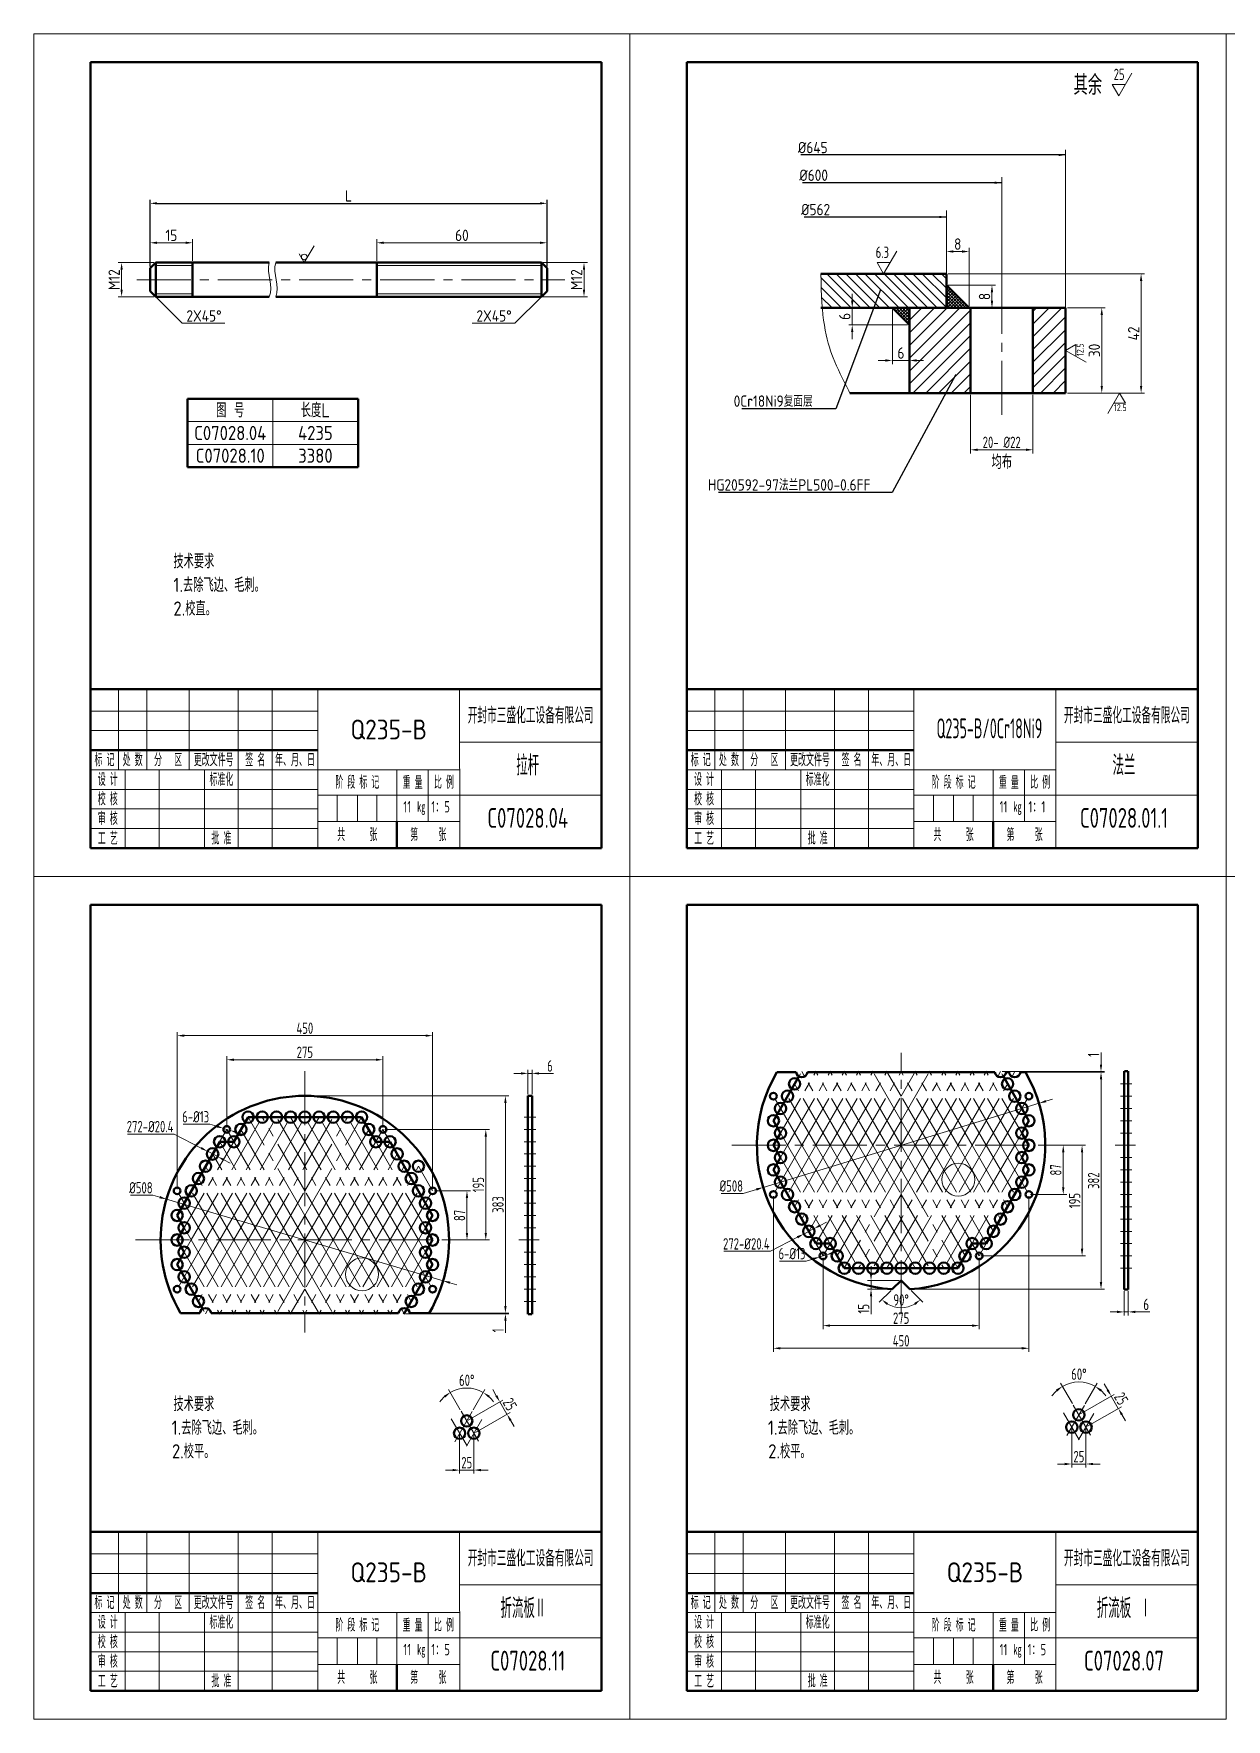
# Model space of a CAD drawing. Header units: millimetres. Extents: x 7535 to 9986, y -7836 to -7242.
# Drawn here: x 9146 to 9566, y -7836 to -7242 of the extents above; entities that cross this region are included whole.
import ezdxf
from ezdxf.enums import TextEntityAlignment as Align

# ---------------------------------------------------------------- set-up
doc = ezdxf.new("R2010")
doc.units = ezdxf.units.MM
doc.linetypes.add('CENTER2', pattern=[28.575, 19.05, -3.175, 3.175, -3.175])
for name, color, linetype, lineweight in [('中心线', 1, 'CENTER2', 15), ('剖面线', 2, 'Continuous', 20), ('尺寸线', 3, 'Continuous', 15), ('细实线', 4, 'Continuous', 15), ('轮廓线', 7, 'Continuous', 50)]:
    doc.layers.add(name, color=color, linetype=linetype, lineweight=lineweight)
doc.styles.add('HZ', font='gbenor.shx', dxfattribs={"bigfont": 'gbcbig.shx'})
doc.styles.add('工程字', font='gbenor.shx', dxfattribs={"width": 0.8, "bigfont": 'gbcbig.shx'})
doc.styles.add('文字3.5', font='SimSun.ttf', dxfattribs={"width": 0.5, "height": 3.5})
doc.styles.add('文字4.0', font='SimSun.ttf', dxfattribs={"width": 0.5, "height": 4})
doc.styles.add('文字5.0', font='SimSun.ttf', dxfattribs={"width": 0.5, "height": 5})
doc.styles.add('表格', font='gbenor.shx', dxfattribs={"width": 0.6, "bigfont": 'gbcbig.shx'})
doc.dimstyles.new('1；1', dxfattribs={"dimtxt": 4, "dimasz": 2.5, "dimexe": 1.25, "dimexo": 0.625, "dimtad": 1, "dimdec": 0, "dimtxsty": 'HZ', "dimcen": 2.5, "dimadec": 0, "dimazin": 0, "dimtfac": 1, "dimtdec": 0, "dimtmove": 0, "dimatfit": 0, "dimfxl": 0, "dimarcsym": 0})

# ---------------------------------------------------------------- blocks, each defined once
blk = doc.blocks.new('A4')
at = {"layer": '细实线'}
for p, q in [((0, 297), (-210, 297)), ((-210, 297), (-210, 0)), ((0, 0), (0, 297)), ((-180.15, 66), (-180.15, 37.6)), ((-170.15, 66), (-170.15, 37.6)), ((-155.23, 37.6), (-155.23, 66)), ((-137.99, 66), (-137.99, 10)), ((-126, 66), (-126, 10)), ((-109.99, 66), (-109.98, 10)), ((-59.99, 66), (-59.98, 10)), ((-190, 58.3), (-109.99, 58.3)), ((-190, 51.4), (-109.99, 51.4)), ((-10, 47.33), (-59.99, 47.32)), ((-190, 37.6), (-59.98, 37.6)), ((-177.82, 37.6), (-177.82, 10)), ((-165.82, 37.6), (-165.82, 10)), ((-149.82, 37.6), (-149.82, 10)), ((-82.07, 37.6), (-82.07, 19.33)), ((-71.07, 37.6), (-71.07, 19.33)), ((-190, 30.7), (-109.98, 30.7)), ((-190, 23.8), (-109.98, 23.8)), ((-59.98, 28.67), (-109.98, 28.66)), ((-103.12, 28.66), (-103.12, 19.33)), ((-96.01, 28.66), (-96.01, 19.33)), ((-89.12, 28.66), (-89.12, 19.33)), ((-10, 28.67), (-59.98, 28.67)), ((-59.98, 19.33), (-109.98, 19.32)), ((-190, 16.9), (-109.98, 16.9)), ((-210, 0), (0, 0))]:
    blk.add_line(p, q, dxfattribs=at)
blk.add_point((-59.98, 28.67), dxfattribs=at)
at = {"layer": '轮廓线'}
for p, q in [((-10, 287), (-190, 287)), ((-190, 287), (-190, 10)), ((-10, 10), (-10, 287)), ((-190, 66), (-10, 66)), ((-190, 66), (-190, 10)), ((-10, 10), (-10, 66)), ((-190, 44.5), (-109.98, 44.5)), ((-82.07, 19.33), (-82.07, 10)), ((-10, 10), (-190, 10)), ((-190, 10), (-10, 10))]:
    blk.add_line(p, q, dxfattribs=at)
at = {"layer": '细实线', "linetype": 'Continuous', "style": '工程字', "width": 0.8}
for tag, height, p in [('1', 7, (-36.02, 35.64)), ('3', 4, (-78.46, 22.56)), ('4', 4, (-66.7, 22.56)), ('2', 7, (-36.02, 17.15))]:
    blk.add_attdef(tag, text='', height=height, dxfattribs=at).set_placement(p, align=Align.CENTER)
at = {"layer": '轮廓线', "attachment_point": 5}
for s, insert, char_height, width, style in [('开封市三盛化工设备有限公司', (-34.99, 56.67), 5, 49.978, '文字5.0'), ('标 记', (-185.08, 41.05), 4, 9.8461, '文字4.0'), ('处 数', (-175.15, 41.05), 4, 10, '文字4.0'), ('分   区', (-162.69, 41.05), 4, 14.9286, '文字4.0'), ('更改文件号', (-146.61, 41.05), 4, 17.2367, '文字4.0'), ('签 名', (-131.99, 41.05), 4, 11.9886, '文字4.0'), ('年、月、日', (-117.99, 41.05), 4, 16.0167, '文字4.0'), ('设 计', (-183.91, 34.15), 4, 12.181, '文字4.0'), ('标准化', (-143.9, 34.15), 4, 11.8301, '文字4.0'), ('阶 段 标 记', (-96.03, 33.13), 4, 27.9116, '文字4.0'), ('重 量', (-76.57, 33.13), 4, 11.0002, '文字4.0'), ('比 例', (-65.53, 33.13), 4, 11.0898, '文字4.0'), ('校 核', (-183.91, 27.25), 4, 12.181, '文字4.0'), ('kg', (-73.52, 24), 3.5, 4.8964, '文字3.5'), ('审 核', (-183.91, 20.35), 4, 12.181, '文字4.0'), ('工 艺', (-183.91, 13.45), 4, 12.181, '文字4.0'), ('批 准', (-143.9, 13.45), 4, 11.8301, '文字4.0'), ('共      张', (-96.03, 14.66), 4, 27.9082, '文字4.0'), ('第     张', (-71.02, 14.66), 4, 22.0936, '文字4.0')]:
    blk.add_mtext(s, dxfattribs=dict(at, insert=insert, char_height=char_height, width=width, style=style))
blk = doc.blocks.new('*D188')
at = {"layer": 'Defpoints', "color": 0}
for p in [(9326.59, -7302.21), (9186.76, -7325.11), (9326.59, -7325.11)]:
    blk.add_point(p, dxfattribs=at)
at = {"layer": '尺寸线', "color": 0, "lineweight": -2}
for p, q in [((9186.76, -7324.48), (9186.76, -7300.96)), ((9189.26, -7302.21), (9324.09, -7302.21)), ((9326.59, -7324.48), (9326.59, -7300.96))]:
    blk.add_line(p, q, dxfattribs=at)
at = {"layer": '尺寸线', "color": 0}
for points in [[(9189.26, -7301.79), (9189.26, -7302.62), (9186.76, -7302.21)], [(9324.09, -7301.79), (9324.09, -7302.62), (9326.59, -7302.21)]]:
    blk.add_solid(points, dxfattribs=at)
at = {"layer": '尺寸线', "color": 0, "insert": (9256.67, -7299.58), "char_height": 4, "attachment_point": 5, "style": 'HZ'}
blk.add_mtext('L', dxfattribs=at)
blk = doc.blocks.new('1')
at = {"layer": '尺寸线'}
for p, q in [((0, 0), (4.62, 8)), ((-2.31, 4), (2.31, 4)), ((-2.31, 4), (0, 0))]:
    blk.add_line(p, q, dxfattribs=at)
blk = doc.blocks.new('粗糙度2')
at = {"layer": '尺寸线'}
blk.add_blockref('1', (0, 0), dxfattribs=at)
at = {"layer": '尺寸线', "style": '工程字', "width": 0.8}
blk.add_attdef('1', (-3.85, 5.6), '', height=4, dxfattribs=at)
blk = doc.blocks.new('粗糙度1')
at = {"layer": '尺寸线'}
for p, q in [((0, 0), (-4.16, -7.2)), ((2.08, -3.6), (0, 0)), ((2.08, -3.6), (-2.08, -3.6))]:
    blk.add_line(p, q, dxfattribs=at)
at = {"layer": '尺寸线', "style": '工程字', "width": 0.8}
blk.add_attdef('1', text='', height=2.4, dxfattribs=at).set_placement((0.25, -6.34), align=Align.CENTER)

msp = doc.modelspace()

# ---------------------------------------------------------------- hatches: boundary and pattern name
at = {"layer": '剖面线'}
h = msp.add_hatch(dxfattribs=at)
h.set_pattern_fill('ANSI31', color=256, scale=0.75, angle=90, style=0)
edge = h.paths.add_edge_path()
edge.add_line((9467.21, -7327.05), (9423.06, -7327.05))
edge.add_spline(control_points=[(9423.06, -7327.05), (9423.06, -7331.68), (9423.22, -7335.62), (9423.51, -7339.05)], knot_values=[0, 0, 0, 0, 6.657854, 6.657854, 6.657854, 6.657854], degree=3, periodic=0)
edge.add_line((9423.51, -7339.05), (9467.21, -7339.05))
edge.add_line((9467.21, -7339.05), (9467.21, -7327.05))
h = msp.add_hatch(dxfattribs=at)
h.set_pattern_fill('ANSI37', color=256, scale=0.25, angle=90, style=0)
h.paths.add_polyline_path([(9467.21, -7331.05), (9467.21, -7339.05), (9475.21, -7339.05)])
h.paths.add_polyline_path([(9454.21, -7339.05), (9448.21, -7339.05), (9454.21, -7345.05)])
h = msp.add_hatch(dxfattribs=at)
h.set_pattern_fill('ANSI31', color=256, style=0)
h.paths.add_polyline_path([(9454.21, -7339.05), (9454.21, -7369.05), (9475.71, -7369.05), (9475.71, -7339.05)])
h.paths.add_polyline_path([(9509.21, -7339.05), (9497.71, -7339.05), (9497.71, -7369.05), (9509.21, -7369.05)])

# ---------------------------------------------------------------- linework, layer by layer
at = {"layer": '中心线'}
for p, q in [((9182.11, -7329.11), (9332.83, -7329.11)), ((9486.71, -7329.16), (9486.71, -7379.04)), ((9451.28, -7693.66), (9451.28, -7601.57)), ((9241.28, -7608.04), (9241.28, -7700.12)), ((9406.28, -7634.17), (9421.39, -7607.99)), ((9406.28, -7625.51), (9416.28, -7608.19)), ((9411.28, -7634.17), (9426.39, -7607.99)), ((9416.28, -7634.17), (9431.39, -7607.99)), ((9431.28, -7634.17), (9416.28, -7608.19)), ((9436.28, -7634.17), (9421.16, -7607.99)), ((9421.28, -7634.17), (9436.39, -7607.99)), ((9441.28, -7634.17), (9426.16, -7607.99)), ((9426.28, -7634.17), (9441.39, -7607.99)), ((9446.28, -7634.17), (9431.16, -7607.99)), ((9431.28, -7634.17), (9446.39, -7607.99)), ((9451.28, -7634.17), (9436.16, -7607.99)), ((9436.28, -7634.17), (9451.28, -7608.19)), ((9451.28, -7625.51), (9441.16, -7607.99)), ((9451.28, -7616.85), (9446.16, -7607.99)), ((9451.28, -7608.19), (9451.16, -7607.99)), ((9451.28, -7634.17), (9466.39, -7607.99)), ((9451.28, -7625.51), (9461.39, -7607.99)), ((9451.28, -7616.85), (9456.39, -7607.99)), ((9451.28, -7608.19), (9451.39, -7607.99)), ((9466.28, -7634.17), (9451.28, -7608.19)), ((9471.28, -7634.17), (9456.16, -7607.99)), ((9456.28, -7634.17), (9471.39, -7607.99)), ((9476.28, -7634.17), (9461.16, -7607.99)), ((9461.28, -7634.17), (9476.39, -7607.99)), ((9481.28, -7634.17), (9466.16, -7607.99)), ((9466.28, -7634.17), (9481.39, -7607.99)), ((9486.28, -7634.17), (9471.16, -7607.99)), ((9471.28, -7634.17), (9486.28, -7608.19)), ((9491.28, -7634.17), (9476.16, -7607.99)), ((9476.28, -7634.17), (9491.28, -7608.19)), ((9496.28, -7634.17), (9481.16, -7607.99)), ((9496.28, -7625.51), (9486.28, -7608.19)), ((9426.28, -7634.17), (9413.78, -7612.52)), ((9528.57, -7612.52), (9532.58, -7612.52)), ((9416.28, -7634.17), (9406.28, -7616.85)), ((9421.28, -7634.17), (9411.28, -7616.85)), ((9441.28, -7634.17), (9451.28, -7616.85)), ((9461.28, -7634.17), (9451.28, -7616.85)), ((9481.28, -7634.17), (9491.28, -7616.85)), ((9486.28, -7634.17), (9496.28, -7616.85)), ((9528.57, -7616.85), (9532.58, -7616.85)), ((9196.28, -7667.53), (9221.28, -7624.23)), ((9201.28, -7667.53), (9226.28, -7624.23)), ((9206.28, -7667.53), (9231.28, -7624.23)), ((9211.28, -7667.53), (9236.28, -7624.23)), ((9216.28, -7667.53), (9241.28, -7624.23)), ((9241.28, -7658.87), (9221.28, -7624.23)), ((9241.28, -7650.21), (9226.28, -7624.23)), ((9241.28, -7641.55), (9231.28, -7624.23)), ((9241.28, -7632.89), (9236.28, -7624.23)), ((9266.28, -7667.53), (9241.28, -7624.23)), ((9241.28, -7658.87), (9261.28, -7624.23)), ((9241.28, -7650.21), (9256.28, -7624.23)), ((9241.28, -7641.55), (9251.28, -7624.23)), ((9241.28, -7632.89), (9246.28, -7624.23)), ((9271.28, -7667.53), (9246.28, -7624.23)), ((9276.28, -7667.53), (9251.28, -7624.23)), ((9281.28, -7667.53), (9256.28, -7624.23)), ((9286.28, -7667.53), (9261.28, -7624.23)), ((9318.57, -7624.23), (9322.58, -7624.23)), ((9411.28, -7634.17), (9406.28, -7625.51)), ((9446.28, -7634.17), (9451.28, -7625.51)), ((9456.28, -7634.17), (9451.28, -7625.51)), ((9491.28, -7634.17), (9496.28, -7625.51)), ((9528.57, -7621.18), (9532.58, -7621.18)), ((9528.57, -7625.51), (9532.58, -7625.51)), ((9196.28, -7658.87), (9213.78, -7628.56)), ((9231.28, -7667.53), (9211.28, -7632.89)), ((9236.28, -7667.53), (9213.78, -7628.56)), ((9241.28, -7667.53), (9218.78, -7628.56)), ((9221.28, -7667.53), (9241.28, -7632.89)), ((9241.28, -7667.53), (9263.78, -7628.56)), ((9261.28, -7667.53), (9241.28, -7632.89)), ((9246.28, -7667.53), (9268.78, -7628.56)), ((9251.28, -7667.53), (9271.28, -7632.89)), ((9286.28, -7658.87), (9268.78, -7628.56)), ((9318.57, -7628.56), (9322.58, -7628.56)), ((9318.57, -7632.89), (9322.58, -7632.89)), ((9528.57, -7629.84), (9532.58, -7629.84)), ((9226.28, -7667.53), (9208.78, -7637.22)), ((9256.28, -7667.53), (9273.78, -7637.22)), ((9318.57, -7637.22), (9322.58, -7637.22)), ((9391.63, -7634.17), (9509.52, -7634.17)), ((9416.28, -7634.17), (9406.28, -7651.49)), ((9411.28, -7634.17), (9406.28, -7642.83)), ((9406.28, -7634.17), (9431.28, -7677.47)), ((9421.28, -7634.17), (9411.28, -7651.49)), ((9411.28, -7634.17), (9436.28, -7677.47)), ((9426.28, -7634.17), (9413.78, -7655.82)), ((9431.28, -7634.17), (9416.28, -7660.15)), ((9416.28, -7634.17), (9441.28, -7677.47)), ((9436.28, -7634.17), (9418.78, -7664.48)), ((9441.28, -7634.17), (9421.28, -7668.81)), ((9421.28, -7634.17), (9446.28, -7677.47)), ((9446.28, -7634.17), (9423.78, -7673.14)), ((9426.28, -7634.17), (9451.28, -7677.47)), ((9451.28, -7634.17), (9428.78, -7673.14)), ((9431.28, -7634.17), (9451.28, -7668.81)), ((9436.28, -7634.17), (9451.28, -7660.15)), ((9441.28, -7634.17), (9451.28, -7651.49)), ((9446.28, -7634.17), (9451.28, -7642.83)), ((9451.28, -7634.17), (9473.78, -7673.14)), ((9476.28, -7634.17), (9451.28, -7677.47)), ((9471.28, -7634.17), (9451.28, -7668.81)), ((9466.28, -7634.17), (9451.28, -7660.15)), ((9461.28, -7634.17), (9451.28, -7651.49)), ((9456.28, -7634.17), (9451.28, -7642.83)), ((9456.28, -7634.17), (9478.78, -7673.14)), ((9481.28, -7634.17), (9456.28, -7677.47)), ((9461.28, -7634.17), (9481.28, -7668.81)), ((9486.28, -7634.17), (9461.28, -7677.47)), ((9466.28, -7634.17), (9483.78, -7664.48)), ((9491.28, -7634.17), (9466.28, -7677.47)), ((9471.28, -7634.17), (9486.28, -7660.15)), ((9496.28, -7634.17), (9471.28, -7677.47)), ((9476.28, -7634.17), (9488.78, -7655.82)), ((9481.28, -7634.17), (9491.28, -7651.49)), ((9486.28, -7634.17), (9496.28, -7651.49)), ((9491.28, -7634.17), (9496.28, -7642.83)), ((9526.7, -7634.17), (9533.8, -7634.17)), ((9528.57, -7638.5), (9532.58, -7638.5)), ((9221.28, -7667.53), (9206.28, -7641.55)), ((9226.28, -7667.53), (9241.28, -7641.55)), ((9256.28, -7667.53), (9241.28, -7641.55)), ((9261.28, -7667.53), (9276.28, -7641.55)), ((9266.28, -7667.53), (9281.28, -7641.55)), ((9286.28, -7650.21), (9281.28, -7641.55)), ((9318.57, -7641.55), (9322.58, -7641.55)), ((9406.28, -7642.83), (9423.78, -7673.14)), ((9451.28, -7642.83), (9431.28, -7677.47)), ((9451.28, -7642.83), (9471.28, -7677.47)), ((9496.28, -7642.83), (9478.78, -7673.14)), ((9528.57, -7642.83), (9532.58, -7642.83)), ((9206.28, -7667.53), (9196.28, -7650.21)), ((9211.28, -7667.53), (9201.28, -7650.21)), ((9216.28, -7667.53), (9203.78, -7645.88)), ((9231.28, -7667.53), (9241.28, -7650.21)), ((9251.28, -7667.53), (9241.28, -7650.21)), ((9271.28, -7667.53), (9281.28, -7650.21)), ((9276.28, -7667.53), (9286.28, -7650.21)), ((9318.57, -7645.88), (9322.58, -7645.88)), ((9318.57, -7650.21), (9322.58, -7650.21)), ((9528.57, -7647.16), (9532.58, -7647.16)), ((9318.57, -7654.54), (9322.58, -7654.54)), ((9451.28, -7651.49), (9436.28, -7677.47)), ((9451.28, -7651.49), (9466.28, -7677.47)), ((9528.57, -7651.49), (9532.58, -7651.49)), ((9528.57, -7655.82), (9532.58, -7655.82)), ((9201.28, -7667.53), (9196.28, -7658.87)), ((9236.28, -7667.53), (9241.28, -7658.87)), ((9246.28, -7667.53), (9241.28, -7658.87)), ((9281.28, -7667.53), (9286.28, -7658.87)), ((9318.57, -7658.87), (9322.58, -7658.87)), ((9451.28, -7660.15), (9441.28, -7677.47)), ((9451.28, -7660.15), (9461.28, -7677.47)), ((9528.57, -7660.15), (9532.58, -7660.15)), ((9181.63, -7667.53), (9299.52, -7667.53)), ((9206.28, -7667.53), (9196.28, -7684.85)), ((9201.28, -7667.53), (9196.28, -7676.19)), ((9196.28, -7667.53), (9211.39, -7693.71)), ((9211.28, -7667.53), (9201.28, -7684.85)), ((9201.28, -7667.53), (9216.39, -7693.71)), ((9216.28, -7667.53), (9203.78, -7689.18)), ((9221.28, -7667.53), (9206.28, -7693.51)), ((9206.28, -7667.53), (9221.39, -7693.71)), ((9226.28, -7667.53), (9211.16, -7693.71)), ((9211.28, -7667.53), (9226.39, -7693.71)), ((9231.28, -7667.53), (9216.16, -7693.71)), ((9216.28, -7667.53), (9231.39, -7693.71)), ((9236.28, -7667.53), (9221.16, -7693.71)), ((9221.28, -7667.53), (9236.39, -7693.71)), ((9241.28, -7667.53), (9226.16, -7693.71)), ((9226.28, -7667.53), (9241.28, -7693.51)), ((9231.28, -7667.53), (9241.28, -7684.85)), ((9236.28, -7667.53), (9241.28, -7676.19)), ((9241.28, -7667.53), (9256.39, -7693.71)), ((9256.28, -7667.53), (9241.28, -7693.51)), ((9251.28, -7667.53), (9241.28, -7684.85)), ((9246.28, -7667.53), (9241.28, -7676.19)), ((9261.28, -7667.53), (9246.16, -7693.71)), ((9246.28, -7667.53), (9261.39, -7693.71)), ((9266.28, -7667.53), (9251.16, -7693.71)), ((9251.28, -7667.53), (9266.39, -7693.71)), ((9271.28, -7667.53), (9256.16, -7693.71)), ((9256.28, -7667.53), (9271.39, -7693.71)), ((9276.28, -7667.53), (9261.16, -7693.71)), ((9261.28, -7667.53), (9276.28, -7693.51)), ((9281.28, -7667.53), (9266.16, -7693.71)), ((9266.28, -7667.53), (9278.78, -7689.18)), ((9286.28, -7667.53), (9271.16, -7693.71)), ((9271.28, -7667.53), (9281.28, -7684.85)), ((9276.28, -7667.53), (9286.28, -7684.85)), ((9281.28, -7667.53), (9286.28, -7676.19)), ((9316.7, -7667.53), (9323.8, -7667.53)), ((9318.57, -7663.2), (9322.58, -7663.2)), ((9528.57, -7664.48), (9532.58, -7664.48)), ((9318.57, -7671.86), (9322.58, -7671.86)), ((9451.28, -7668.81), (9446.28, -7677.47)), ((9451.28, -7668.81), (9456.28, -7677.47)), ((9528.57, -7668.81), (9532.58, -7668.81)), ((9528.57, -7673.14), (9532.58, -7673.14)), ((9196.28, -7676.19), (9206.28, -7693.51)), ((9241.28, -7676.19), (9231.16, -7693.71)), ((9241.28, -7676.19), (9251.39, -7693.71)), ((9286.28, -7676.19), (9276.16, -7693.71)), ((9318.57, -7676.19), (9322.58, -7676.19)), ((9528.57, -7677.47), (9532.58, -7677.47)), ((9241.28, -7684.85), (9236.16, -7693.71)), ((9241.28, -7684.85), (9246.39, -7693.71)), ((9318.57, -7680.52), (9322.58, -7680.52)), ((9318.57, -7684.85), (9322.58, -7684.85)), ((9318.57, -7689.18), (9322.58, -7689.18)), ((9241.28, -7693.51), (9241.16, -7693.71)), ((9241.28, -7693.51), (9241.39, -7693.71)), ((9296.33, -7727.89), (9302.42, -7738.44)), ((9515.81, -7725.82), (9509.66, -7736.47)), ((9511.92, -7725.75), (9518.01, -7736.3)), ((9292.86, -7730.54), (9298.39, -7740.12)), ((9300.22, -7727.97), (9294.07, -7738.61)), ((9303.59, -7730.79), (9298.2, -7740.13)), ((9508.45, -7728.4), (9513.98, -7737.98)), ((9519.18, -7728.64), (9513.79, -7737.98))]:
    msp.add_line(p, q, dxfattribs=at)
at = {"layer": '尺寸线'}
for p, q in [((9509.21, -7339.05), (9509.21, -7283.38)), ((9486.71, -7329.16), (9486.71, -7292.95)), ((9467.21, -7327.05), (9467.21, -7304.79)), ((9186.76, -7324.48), (9186.76, -7314.86)), ((9189.26, -7316.11), (9199.26, -7316.11)), ((9201.76, -7322.48), (9201.76, -7314.86)), ((9241.05, -7323.11), (9244.51, -7317.13)), ((9266.59, -7322.48), (9266.59, -7314.86)), ((9324.09, -7316.11), (9269.09, -7316.11)), ((9326.59, -7324.48), (9326.59, -7314.86)), ((9467.21, -7330.42), (9467.21, -7317.94)), ((9475.21, -7338.42), (9475.21, -7317.94)), ((9188.14, -7323.11), (9175.5, -7323.11)), ((9241.05, -7323.11), (9239.26, -7320)), ((9325.21, -7323.11), (9340.85, -7323.11)), ((9472.71, -7319.19), (9469.71, -7319.19)), ((9176.75, -7325.61), (9176.75, -7332.61)), ((9339.6, -7332.61), (9339.6, -7325.61)), ((9467.83, -7327.05), (9537.05, -7327.05)), ((9535.8, -7329.55), (9535.8, -7366.55)), ((9188.14, -7335.11), (9175.5, -7335.11)), ((9188.76, -7335.11), (9198.1, -7344.45)), ((9324.59, -7335.11), (9315.25, -7344.45)), ((9325.21, -7335.11), (9340.85, -7335.11)), ((9434.06, -7336.55), (9434.06, -7334.05)), ((9467.83, -7331.05), (9484.53, -7331.05)), ((9483.28, -7333.55), (9483.28, -7336.55)), ((9447.58, -7339.05), (9432.81, -7339.05)), ((9434.06, -7345.05), (9434.06, -7339.05)), ((9448.21, -7339.67), (9448.21, -7358.84)), ((9475.83, -7339.05), (9484.53, -7339.05)), ((9509.83, -7339.05), (9523.19, -7339.05)), ((9521.94, -7366.55), (9521.94, -7341.55)), ((9198.1, -7344.45), (9213.1, -7344.45)), ((9315.25, -7344.45), (9300.25, -7344.45)), ((9453.58, -7345.05), (9432.81, -7345.05)), ((9434.06, -7347.55), (9434.06, -7350.05)), ((9454.21, -7345.67), (9454.21, -7358.84)), ((9445.71, -7357.59), (9443.21, -7357.59)), ((9454.21, -7357.59), (9448.21, -7357.59)), ((9456.71, -7357.59), (9459.21, -7357.59)), ((9230, -7371.14), (9230, -7395.14)), ((9475.71, -7369.67), (9475.71, -7390.31)), ((9497.71, -7369.67), (9497.71, -7390.31)), ((9509.83, -7369.05), (9537.05, -7369.05)), ((9509.83, -7369.05), (9523.19, -7369.05)), ((9200, -7379.14), (9260, -7379.14)), ((9200, -7387.14), (9260, -7387.14)), ((9478.21, -7389.06), (9495.21, -7389.06)), ((9196.28, -7649.58), (9196.28, -7594.26)), ((9198.78, -7595.51), (9283.78, -7595.51)), ((9286.28, -7649.58), (9286.28, -7594.26)), ((9213.78, -7627.93), (9213.78, -7602.76)), ((9268.78, -7627.93), (9268.78, -7602.76)), ((9521.68, -7605.69), (9521.68, -7601.4)), ((9216.28, -7604.01), (9266.28, -7604.01)), ((9317.35, -7608.82), (9314.85, -7608.82)), ((9319.85, -7616.1), (9319.85, -7607.57)), ((9319.85, -7608.82), (9321.3, -7608.82)), ((9321.3, -7616.1), (9321.3, -7607.57)), ((9323.8, -7608.82), (9328.91, -7608.82)), ((9486.9, -7608.19), (9522.93, -7608.19)), ((9495.67, -7608.39), (9522.93, -7608.39)), ((9495.67, -7608.39), (9522.93, -7608.39)), ((9521.68, -7608.39), (9521.68, -7608.19)), ((9521.68, -7610.89), (9521.68, -7613.39)), ((9521.68, -7682.37), (9521.68, -7610.89)), ((9241.9, -7616.73), (9313.17, -7616.73)), ((9311.92, -7619.23), (9311.92, -7690.81)), ((9499.87, -7619.34), (9402.69, -7648.99)), ((9502.26, -7618.62), (9504.65, -7617.89)), ((9207.85, -7626.73), (9198.42, -7626.73)), ((9210.24, -7627.46), (9207.85, -7626.73)), ((9195.3, -7630.18), (9178.87, -7630.18)), ((9204.75, -7635.12), (9195.3, -7630.18)), ((9214.92, -7628.91), (9212.63, -7628.2)), ((9217.31, -7629.65), (9219.7, -7630.38)), ((9269.4, -7628.56), (9306.26, -7628.56)), ((9305.01, -7631.06), (9305.01, -7665.03)), ((9210.59, -7638.16), (9206.97, -7636.27)), ((9502.7, -7634.17), (9509.63, -7634.17)), ((9502.7, -7634.17), (9516.26, -7634.17)), ((9508.38, -7648.99), (9508.38, -7636.67)), ((9515.01, -7670.64), (9515.01, -7636.67)), ((9212.8, -7639.32), (9215.02, -7640.47)), ((9286.9, -7650.21), (9299.63, -7650.21)), ((9400.3, -7649.72), (9395.68, -7651.13)), ((9187.75, -7651.75), (9179.93, -7651.75)), ((9190.15, -7652.45), (9187.75, -7651.75)), ((9290, -7681.89), (9192.55, -7653.16)), ((9298.38, -7652.71), (9298.38, -7665.03)), ((9395.68, -7651.13), (9387.86, -7651.13)), ((9406.28, -7652.11), (9406.28, -7706.94)), ((9496.28, -7652.11), (9496.28, -7706.94)), ((9496.9, -7651.49), (9509.63, -7651.49)), ((9422.8, -7662.38), (9425.02, -7661.22)), ((9292.7, -7667.53), (9299.63, -7667.53)), ((9292.7, -7667.53), (9306.26, -7667.53)), ((9414.75, -7666.58), (9405.3, -7671.51)), ((9420.59, -7663.53), (9416.97, -7665.42)), ((9405.3, -7671.51), (9388.87, -7671.51)), ((9420.24, -7674.23), (9417.85, -7674.97)), ((9424.92, -7672.78), (9422.63, -7673.49)), ((9423.78, -7673.76), (9423.78, -7698.95)), ((9427.31, -7672.05), (9429.7, -7671.31)), ((9478.78, -7673.76), (9478.78, -7698.95)), ((9479.4, -7673.14), (9516.26, -7673.14)), ((9417.85, -7674.97), (9408.42, -7674.97)), ((9440.68, -7679.27), (9440.68, -7676.77)), ((9292.4, -7682.6), (9294.8, -7683.31)), ((9450.65, -7681.77), (9439.43, -7681.77)), ((9447.55, -7684.87), (9439.43, -7684.87)), ((9440.68, -7681.77), (9440.68, -7684.87)), ((9447.73, -7685.31), (9443.6, -7689.45)), ((9454.82, -7685.31), (9458.96, -7689.45)), ((9455.01, -7684.87), (9522.93, -7684.87)), ((9529.85, -7685.59), (9529.85, -7694.12)), ((9531.3, -7685.59), (9531.3, -7694.12)), ((9311.92, -7690.81), (9311.92, -7688.31)), ((9440.68, -7687.37), (9440.68, -7693.64)), ((9276.9, -7693.51), (9313.17, -7693.51)), ((9285.67, -7693.31), (9313.17, -7693.31)), ((9285.67, -7693.31), (9313.17, -7693.31)), ((9311.92, -7693.31), (9311.92, -7693.51)), ((9311.92, -7696.01), (9311.92, -7700.29)), ((9476.28, -7697.7), (9426.28, -7697.7)), ((9527.35, -7692.87), (9524.85, -7692.87)), ((9529.85, -7692.87), (9531.3, -7692.87)), ((9533.8, -7692.87), (9538.91, -7692.87)), ((9408.78, -7705.69), (9493.78, -7705.69)), ((9296.02, -7727.35), (9291.87, -7720.17)), ((9300.53, -7727.43), (9304.72, -7720.17)), ((9308.71, -7722.4), (9307.46, -7720.24)), ((9511.61, -7725.2), (9507.46, -7718.02)), ((9514.43, -7728.84), (9526.36, -7721.95)), ((9516.12, -7725.28), (9520.31, -7718.02)), ((9524.03, -7720.41), (9522.78, -7718.24)), ((9298.84, -7730.99), (9311.04, -7723.94)), ((9312.46, -7728.9), (9309.96, -7724.57)), ((9516.93, -7733.17), (9528.86, -7726.28)), ((9527.78, -7726.9), (9525.28, -7722.57)), ((9301.34, -7735.32), (9313.54, -7728.27)), ((9313.71, -7731.06), (9314.96, -7733.23)), ((9529.03, -7729.07), (9530.28, -7731.23)), ((9295.8, -7736.25), (9295.8, -7749.87)), ((9300.8, -7736.25), (9300.8, -7749.87)), ((9511.39, -7734.11), (9511.39, -7747.72)), ((9516.39, -7734.11), (9516.39, -7747.72)), ((9293.3, -7748.62), (9290.8, -7748.62)), ((9300.8, -7748.62), (9295.8, -7748.62)), ((9303.3, -7748.62), (9305.8, -7748.62)), ((9508.89, -7746.47), (9506.39, -7746.47)), ((9516.39, -7746.47), (9511.39, -7746.47)), ((9518.89, -7746.47), (9521.39, -7746.47))]:
    msp.add_line(p, q, dxfattribs=at)
for centre, radius in [((9241.05, -7321.11), 1), ((9471.42, -7646.27), 5.79), ((9261.42, -7679.63), 5.79)]:
    msp.add_circle(centre, radius, dxfattribs=at)
for centre, radius, start, end in [((9451.28, -7681.77), 9.61, 239.94278, 300.05722), ((9298.3, -7731.3), 11.6, 60, 120), ((9513.89, -7729.15), 11.6, 132.37072, 144.74143), ((9513.89, -7729.15), 11.6, 60, 120), ((9513.89, -7729.15), 11.6, 35.25857, 47.62928), ((9298.3, -7731.3), 11.6, 132.37072, 144.74143), ((9298.3, -7731.3), 11.6, 35.25857, 47.62928)]:
    msp.add_arc(centre, radius, start, end, dxfattribs=at)
for points in [[(9189.26, -7315.69), (9189.26, -7316.53), (9186.76, -7316.11)], [(9199.26, -7315.69), (9199.26, -7316.53), (9201.76, -7316.11)], [(9269.09, -7315.69), (9269.09, -7316.53), (9266.59, -7316.11)], [(9324.09, -7315.69), (9324.09, -7316.53), (9326.59, -7316.11)], [(9176.33, -7325.61), (9177.16, -7325.61), (9176.75, -7323.11)], [(9339.18, -7325.61), (9340.01, -7325.61), (9339.6, -7323.11)], [(9469.71, -7318.77), (9469.71, -7319.61), (9467.21, -7319.19)], [(9472.71, -7318.77), (9472.71, -7319.61), (9475.21, -7319.19)], [(9535.38, -7329.55), (9536.22, -7329.55), (9535.8, -7327.05)], [(9176.33, -7332.61), (9177.16, -7332.61), (9176.75, -7335.11)], [(9339.18, -7332.61), (9340.01, -7332.61), (9339.6, -7335.11)], [(9482.86, -7333.55), (9483.7, -7333.55), (9483.28, -7331.05)], [(9433.65, -7336.55), (9434.48, -7336.55), (9434.06, -7339.05)], [(9482.86, -7336.55), (9483.7, -7336.55), (9483.28, -7339.05)], [(9521.53, -7341.55), (9522.36, -7341.55), (9521.94, -7339.05)], [(9433.65, -7347.55), (9434.48, -7347.55), (9434.06, -7345.05)], [(9445.71, -7357.17), (9445.71, -7358), (9448.21, -7357.59)], [(9456.71, -7357.17), (9456.71, -7358), (9454.21, -7357.59)], [(9521.53, -7366.55), (9522.36, -7366.55), (9521.94, -7369.05)], [(9535.38, -7366.55), (9536.22, -7366.55), (9535.8, -7369.05)], [(9478.21, -7388.64), (9478.21, -7389.48), (9475.71, -7389.06)], [(9495.21, -7388.64), (9495.21, -7389.48), (9497.71, -7389.06)], [(9198.78, -7595.1), (9198.78, -7595.93), (9196.28, -7595.51)], [(9283.78, -7595.1), (9283.78, -7595.93), (9286.28, -7595.51)], [(9216.28, -7603.59), (9216.28, -7604.43), (9213.78, -7604.01)], [(9266.28, -7603.59), (9266.28, -7604.43), (9268.78, -7604.01)], [(9317.35, -7608.41), (9317.35, -7609.24), (9319.85, -7608.82)], [(9323.8, -7608.41), (9323.8, -7609.24), (9321.3, -7608.82)], [(9521.26, -7605.69), (9522.1, -7605.69), (9521.68, -7608.19)], [(9521.26, -7610.89), (9522.1, -7610.89), (9521.68, -7608.39)], [(9521.26, -7610.89), (9522.1, -7610.89), (9521.68, -7608.39)], [(9311.5, -7619.23), (9312.34, -7619.23), (9311.92, -7616.73)], [(9502.14, -7618.22), (9502.38, -7619.01), (9499.87, -7619.34)], [(9210.36, -7627.07), (9210.12, -7627.86), (9212.63, -7628.2)], [(9217.43, -7629.25), (9217.19, -7630.05), (9214.92, -7628.91)], [(9304.59, -7631.06), (9305.42, -7631.06), (9305.01, -7628.56)], [(9204.94, -7634.75), (9204.56, -7635.49), (9206.97, -7636.27)], [(9212.99, -7638.95), (9212.61, -7639.68), (9210.59, -7638.16)], [(9507.96, -7636.67), (9508.8, -7636.67), (9508.38, -7634.17)], [(9514.59, -7636.67), (9515.42, -7636.67), (9515.01, -7634.17)], [(9297.96, -7652.71), (9298.8, -7652.71), (9298.38, -7650.21)], [(9400.17, -7649.32), (9400.42, -7650.12), (9402.69, -7648.99)], [(9507.96, -7648.99), (9508.8, -7648.99), (9508.38, -7651.49)], [(9190.27, -7652.05), (9190.03, -7652.85), (9192.55, -7653.16)], [(9422.61, -7662.01), (9422.99, -7662.75), (9420.59, -7663.53)], [(9297.96, -7665.03), (9298.8, -7665.03), (9298.38, -7667.53)], [(9304.59, -7665.03), (9305.42, -7665.03), (9305.01, -7667.53)], [(9414.56, -7666.21), (9414.94, -7666.95), (9416.97, -7665.42)], [(9420.12, -7673.83), (9420.36, -7674.63), (9422.63, -7673.49)], [(9427.19, -7671.65), (9427.43, -7672.44), (9424.92, -7672.78)], [(9514.59, -7670.64), (9515.42, -7670.64), (9515.01, -7673.14)], [(9440.26, -7679.27), (9441.1, -7679.27), (9440.68, -7681.77)], [(9292.52, -7682.2), (9292.28, -7683), (9290, -7681.89)], [(9440.26, -7687.37), (9441.1, -7687.37), (9440.68, -7684.87)], [(9521.26, -7682.37), (9522.1, -7682.37), (9521.68, -7684.87)], [(9311.5, -7690.81), (9312.34, -7690.81), (9311.92, -7693.31)], [(9311.5, -7690.81), (9312.34, -7690.81), (9311.92, -7693.31)], [(9446.21, -7690.42), (9446.72, -7689.76), (9444.48, -7688.56)], [(9455.84, -7689.76), (9456.35, -7690.42), (9458.07, -7688.56)], [(9311.5, -7696.01), (9312.34, -7696.01), (9311.92, -7693.51)], [(9426.28, -7697.29), (9426.28, -7698.12), (9423.78, -7697.7)], [(9476.28, -7697.29), (9476.28, -7698.12), (9478.78, -7697.7)], [(9527.35, -7692.45), (9527.35, -7693.29), (9529.85, -7692.87)], [(9533.8, -7692.45), (9533.8, -7693.29), (9531.3, -7692.87)], [(9408.78, -7705.27), (9408.78, -7706.11), (9406.28, -7705.69)], [(9493.78, -7705.27), (9493.78, -7706.11), (9496.28, -7705.69)], [(9290.23, -7722.39), (9290.72, -7723.06), (9292.5, -7721.25)], [(9305.87, -7723.06), (9306.36, -7722.39), (9304.1, -7721.25)], [(9505.82, -7720.24), (9506.31, -7720.92), (9508.09, -7719.1)], [(9521.46, -7720.92), (9521.95, -7720.24), (9519.69, -7719.1)], [(9524.39, -7720.2), (9523.67, -7720.62), (9525.28, -7722.57)], [(9309.07, -7722.19), (9308.35, -7722.61), (9309.96, -7724.57)], [(9529.39, -7728.86), (9528.67, -7729.28), (9527.78, -7726.9)], [(9314.07, -7730.85), (9313.35, -7731.27), (9312.46, -7728.9)], [(9293.3, -7748.2), (9293.3, -7749.03), (9295.8, -7748.62)], [(9303.3, -7748.2), (9303.3, -7749.03), (9300.8, -7748.62)], [(9508.89, -7746.05), (9508.89, -7746.89), (9511.39, -7746.47)], [(9518.89, -7746.05), (9518.89, -7746.89), (9516.39, -7746.47)]]:
    msp.add_solid(points, dxfattribs=at)
at = {"layer": '细实线'}
for p, q in [((9188.76, -7324.11), (9201.76, -7324.11)), ((9266.59, -7324.11), (9324.59, -7324.11)), ((9188.76, -7334.11), (9201.76, -7334.11)), ((9266.59, -7334.11), (9324.59, -7334.11))]:
    msp.add_line(p, q, dxfattribs=at)
at = {"layer": '细实线', "start_tangent": (-0.323542, -0.946214), "end_tangent": (-0.444703, -0.895678)}
for points in [[(9228.76, -7323.11), (9228.76, -7335.11)], [(9231.01, -7323.11), (9231.01, -7335.11)]]:
    msp.add_spline(points, degree=3, dxfattribs=at)
at = {"layer": '细实线'}
msp.add_open_spline([(9423.06, -7327.05), (9423.06, -7342.41), (9425.81, -7354.7), (9430.74, -7364.02), (9433.1, -7368.79), (9433.23, -7369.05)], degree=3, knots=[0, 0, 0, 0, 22.08164, 34.885216, 35.614569, 35.614569, 35.614569, 35.614569], dxfattribs=at)
at = {"layer": '轮廓线'}
for p, q in [((9188.76, -7323.11), (9186.76, -7325.11)), ((9188.76, -7323.11), (9228.76, -7323.11)), ((9188.76, -7323.11), (9188.76, -7335.11)), ((9201.76, -7323.11), (9201.76, -7335.11)), ((9231.01, -7323.11), (9324.59, -7323.11)), ((9266.59, -7323.11), (9266.59, -7335.11)), ((9324.59, -7323.11), (9324.59, -7335.11)), ((9324.59, -7323.11), (9326.59, -7325.11)), ((9186.76, -7325.11), (9186.76, -7333.11)), ((9326.59, -7325.11), (9326.59, -7333.11)), ((9423.06, -7327.05), (9467.21, -7327.05)), ((9467.21, -7339.05), (9467.21, -7327.05)), ((9188.76, -7335.11), (9186.76, -7333.11)), ((9188.76, -7335.11), (9228.76, -7335.11)), ((9231.01, -7335.11), (9324.59, -7335.11)), ((9324.59, -7335.11), (9326.59, -7333.11)), ((9475.21, -7339.05), (9467.21, -7331.05)), ((9423.06, -7339.05), (9509.21, -7339.05)), ((9448.21, -7339.05), (9454.21, -7345.05)), ((9454.21, -7339.05), (9454.21, -7369.05)), ((9454.21, -7339.05), (9467.21, -7339.05)), ((9475.71, -7339.05), (9475.71, -7369.05)), ((9497.71, -7339.05), (9497.71, -7369.05)), ((9509.21, -7339.05), (9509.21, -7369.05)), ((9200, -7371.14), (9260, -7371.14)), ((9200, -7395.14), (9200, -7371.14)), ((9260, -7371.14), (9260, -7395.14)), ((9509.21, -7369.05), (9433.23, -7369.05)), ((9260, -7395.14), (9200, -7395.14)), ((9407.5, -7608.39), (9414.29, -7608.39)), ((9418.27, -7608.39), (9484.29, -7608.39)), ((9488.27, -7608.39), (9489.29, -7608.39)), ((9493.27, -7608.39), (9495.05, -7608.39)), ((9529.85, -7607.99), (9529.85, -7684.97)), ((9529.97, -7607.99), (9531.17, -7607.99)), ((9531.3, -7607.99), (9531.3, -7684.97)), ((9415.28, -7609.92), (9406.28, -7625.51)), ((9487.28, -7609.92), (9496.28, -7625.51)), ((9319.85, -7616.73), (9321.3, -7616.73)), ((9319.85, -7693.71), (9319.85, -7616.73)), ((9321.3, -7693.71), (9321.3, -7616.73)), ((9221.28, -7624.23), (9216.28, -7632.89)), ((9226.28, -7624.23), (9221.28, -7624.23)), ((9241.28, -7624.23), (9226.28, -7624.23)), ((9241.28, -7624.23), (9256.28, -7624.23)), ((9256.28, -7624.23), (9261.28, -7624.23)), ((9261.28, -7624.23), (9266.28, -7632.89)), ((9406.28, -7625.51), (9408.78, -7629.84)), ((9496.28, -7625.51), (9493.78, -7629.84)), ((9211.28, -7632.89), (9196.28, -7658.87)), ((9216.28, -7632.89), (9211.28, -7632.89)), ((9266.28, -7632.89), (9271.28, -7632.89)), ((9271.28, -7632.89), (9286.28, -7658.87)), ((9408.78, -7629.84), (9406.28, -7634.17)), ((9493.78, -7629.84), (9496.28, -7634.17)), ((9408.78, -7638.5), (9406.28, -7634.17)), ((9406.28, -7642.83), (9408.78, -7638.5)), ((9493.78, -7638.5), (9496.28, -7634.17)), ((9496.28, -7642.83), (9493.78, -7638.5)), ((9421.28, -7668.81), (9406.28, -7642.83)), ((9481.28, -7668.81), (9496.28, -7642.83)), ((9196.28, -7658.87), (9198.78, -7663.2)), ((9286.28, -7658.87), (9283.78, -7663.2)), ((9198.78, -7663.2), (9196.28, -7667.53)), ((9198.78, -7671.86), (9196.28, -7667.53)), ((9283.78, -7663.2), (9286.28, -7667.53)), ((9283.78, -7671.86), (9286.28, -7667.53)), ((9196.28, -7676.19), (9198.78, -7671.86)), ((9286.28, -7676.19), (9283.78, -7671.86)), ((9426.28, -7668.81), (9421.28, -7668.81)), ((9431.28, -7677.47), (9426.28, -7668.81)), ((9471.28, -7677.47), (9476.28, -7668.81)), ((9476.28, -7668.81), (9481.28, -7668.81)), ((9205.28, -7691.78), (9196.28, -7676.19)), ((9276.16, -7693.71), (9286.28, -7676.19)), ((9436.28, -7677.47), (9431.28, -7677.47)), ((9451.28, -7677.47), (9436.28, -7677.47)), ((9451.28, -7677.47), (9466.28, -7677.47)), ((9466.28, -7677.47), (9471.28, -7677.47)), ((9451.28, -7681.77), (9448.17, -7684.87)), ((9451.28, -7681.77), (9454.38, -7684.87)), ((9529.85, -7684.97), (9531.3, -7684.97)), ((9197.5, -7693.31), (9204.29, -7693.31)), ((9208.27, -7693.31), (9274.29, -7693.31)), ((9278.27, -7693.31), (9285.05, -7693.31)), ((9319.97, -7693.71), (9321.17, -7693.71))]:
    msp.add_line(p, q, dxfattribs=at)
for centre, radius in [((9411.28, -7616.85), 2), ((9413.78, -7612.52), 2), ((9488.78, -7612.52), 2), ((9491.28, -7616.85), 2), ((9406.28, -7616.85), 1.2), ((9408.78, -7621.18), 2), ((9493.78, -7621.18), 2), ((9496.28, -7616.85), 1.2), ((9218.78, -7628.56), 2), ((9221.28, -7624.23), 2), ((9226.28, -7624.23), 2), ((9231.28, -7624.23), 2), ((9236.28, -7624.23), 2), ((9241.28, -7624.23), 2), ((9246.28, -7624.23), 2), ((9251.28, -7624.23), 2), ((9256.28, -7624.23), 2), ((9261.28, -7624.23), 2), ((9263.78, -7628.56), 2), ((9406.28, -7625.51), 2), ((9496.28, -7625.51), 2), ((9211.28, -7632.89), 2), ((9213.78, -7628.56), 1.2), ((9216.28, -7632.89), 2), ((9266.28, -7632.89), 2), ((9268.78, -7628.56), 1.2), ((9271.28, -7632.89), 2), ((9406.28, -7634.17), 2), ((9406.28, -7634.17), 2), ((9408.78, -7629.84), 2), ((9493.78, -7629.84), 2), ((9496.28, -7634.17), 2), ((9496.28, -7634.17), 2), ((9208.78, -7637.22), 2.04), ((9273.78, -7637.22), 2), ((9408.78, -7638.5), 2), ((9493.78, -7638.5), 2), ((9203.78, -7645.88), 2), ((9206.28, -7641.55), 2), ((9276.28, -7641.55), 2), ((9278.78, -7645.88), 2), ((9281.28, -7641.55), 2), ((9406.28, -7642.83), 2), ((9496.28, -7642.83), 2), ((9196.28, -7650.21), 1.2), ((9201.28, -7650.21), 2), ((9281.28, -7650.21), 2), ((9286.28, -7650.21), 1.2), ((9406.28, -7651.49), 1.2), ((9408.78, -7647.16), 2), ((9411.28, -7651.49), 2), ((9491.28, -7651.49), 2), ((9493.78, -7647.16), 2), ((9496.28, -7651.49), 1.2), ((9198.78, -7654.54), 2), ((9283.78, -7654.54), 2), ((9413.78, -7655.82), 2), ((9488.78, -7655.82), 2), ((9196.28, -7658.87), 2), ((9198.78, -7663.2), 2), ((9283.78, -7663.2), 2), ((9286.28, -7658.87), 2), ((9416.28, -7660.15), 2), ((9418.78, -7664.48), 2.04), ((9483.78, -7664.48), 2), ((9486.28, -7660.15), 2), ((9196.28, -7667.53), 2), ((9196.28, -7667.53), 2), ((9286.28, -7667.53), 2), ((9286.28, -7667.53), 2), ((9421.28, -7668.81), 2), ((9426.28, -7668.81), 2), ((9476.28, -7668.81), 2), ((9481.28, -7668.81), 2), ((9196.28, -7676.19), 2), ((9198.78, -7671.86), 2), ((9283.78, -7671.86), 2), ((9286.28, -7676.19), 2), ((9423.78, -7673.14), 1.2), ((9428.78, -7673.14), 2), ((9473.78, -7673.14), 2), ((9478.78, -7673.14), 1.2), ((9198.78, -7680.52), 2), ((9283.78, -7680.52), 2), ((9431.28, -7677.47), 2), ((9436.28, -7677.47), 2), ((9441.28, -7677.47), 2), ((9446.28, -7677.47), 2), ((9451.28, -7677.47), 2), ((9456.28, -7677.47), 2), ((9461.28, -7677.47), 2), ((9466.28, -7677.47), 2), ((9471.28, -7677.47), 2), ((9196.28, -7684.85), 1.2), ((9201.28, -7684.85), 2), ((9281.28, -7684.85), 2), ((9286.28, -7684.85), 1.2), ((9203.78, -7689.18), 2), ((9278.78, -7689.18), 2), ((9513.89, -7729.15), 2), ((9295.8, -7735.63), 2), ((9298.3, -7731.3), 2), ((9300.8, -7735.63), 2), ((9511.39, -7733.48), 2), ((9516.39, -7733.48), 2)]:
    msp.add_circle(centre, radius, dxfattribs=at)
for centre, radius, start, end in [((9451.28, -7634.17), 50.8, 149.50286, 266.49576), ((9416.28, -7608.19), 2, 185.73917, 354.26083), ((9451.28, -7634.17), 50.8, 273.50424, 30.49714), ((9486.28, -7608.19), 2, 185.73917, 354.26083), ((9491.28, -7608.19), 2, 185.73917, 354.26083), ((9241.28, -7667.53), 50.8, 329.50286, 210.49714), ((9206.28, -7693.51), 2, 5.73917, 174.26083), ((9276.28, -7693.51), 2, 5.73917, 174.26083)]:
    msp.add_arc(centre, radius, start, end, dxfattribs=at)

# ---------------------------------------------------------------- block references
at = {"layer": '剖面线', "rotation": 90}
msp.add_blockref('粗糙度1', (9509.21, -7354.05), dxfattribs=at).add_auto_attribs({'1': '12.5'})
at = {"layer": '剖面线'}
msp.add_blockref('粗糙度1', (9528.21, -7369.05), dxfattribs=at).add_auto_attribs({'1': '12.5'})
at = {"layer": '尺寸线'}
for p, values in [((9355.79, -7539.43), {'1': '拉杆', '2': 'C07028.04', '3': '11', '4': '1：5'}), ((9565.79, -7539.43), {'1': '法兰', '2': 'C07028.01.1', '3': '11', '4': '1：1'}), ((9775.79, -7539.43), {'1': '法兰', '2': 'C07028.01.5', '3': '11', '4': '1：1'}), ((9355.79, -7836.43), {'1': '折流板Ⅱ ', '2': 'C07028.11', '3': '11', '4': '1：5'}), ((9565.79, -7836.43), {'1': '折流板 Ⅰ', '2': 'C07028.07', '3': '11', '4': '1：5'})]:
    msp.add_blockref('A4', p, dxfattribs=at).add_auto_attribs(values)
ref = msp.add_blockref('粗糙度2', (9527.95, -7264.36), dxfattribs=at)
ref.add_attrib('1', '25', (9526.14, -7258.77), dxfattribs={"height": 4, "style": '工程字', "width": 0.8})
ref = msp.add_blockref('粗糙度2', (9445.13, -7327.05), dxfattribs=at)
ref.add_attrib('1', '6.3', (9442.32, -7321.45), dxfattribs={"height": 4, "style": '工程字', "width": 0.8})

# ---------------------------------------------------------------- texts
at = {"layer": '尺寸线', "style": 'HZ'}
for s, height, p in [('2X45°', 4, (9199.57, -7343.88)), ('2X45°', 4, (9301.72, -7343.88)), ('均布', 5, (9483.14, -7395.85)), ('技术要求', 5, (9194.99, -7727.84)), ('技术要求', 5, (9404.99, -7727.84)), ('1.去除飞边、毛刺。', 5, (9194.36, -7736.17)), ('1.去除飞边、毛刺。', 5, (9404.36, -7736.17)), ('2.校平。', 5, (9194.47, -7744.51)), ('2.校平。', 5, (9404.47, -7744.51))]:
    msp.add_text(s, height=height, dxfattribs=at).set_placement(p)
at = {"layer": '尺寸线'}
for s, insert, char_height, width, attachment_point, style in [('其余', (9511.98, -7256.98), 7, 37.5081, 1, 'HZ'), ('图 号', (9215, -7375.14), 5, 30, 5, 'HZ'), ('长度L', (9245, -7375.14), 5, 30, 5, 'HZ'), ('C07028.04', (9215, -7383.14), 5, 30, 5, 'HZ'), ('4235', (9245, -7383.14), 5, 30, 5, 'HZ'), ('C07028.10', (9215, -7391.14), 5, 30, 5, 'HZ'), ('3380', (9245, -7391.14), 5, 30, 5, 'HZ'), ('技术要求\\P1.去除飞边、毛刺。\\P2.校直。', (9194.99, -7425.84), 5, 60.739, 1, 'HZ'), ('Q235-B', (9270.81, -7487.63), 7, 49.9947, 5, 'HZ'), ('Q235-B/0Cr18Ni9', (9482.38, -7487.23), 7, 117.5188, 5, '表格'), ('Q235-B', (9270.81, -7784.63), 7, 49.9947, 5, 'HZ'), ('Q235-B', (9480.81, -7784.63), 7, 49.9947, 5, 'HZ')]:
    msp.add_mtext(s, dxfattribs=dict(at, insert=insert, char_height=char_height, width=width, attachment_point=attachment_point, style=style))
at = {"layer": '尺寸线', "char_height": 4}
for s, insert, attachment_point, style in [('%%C645', (9425.39, -7284.55), 9, 'HZ'), ('%%C600', (9425.52, -7294.31), 9, 'HZ'), ('%%C562', (9426.29, -7306.4), 9, 'HZ'), ('15', (9194.26, -7313.49), 5, 'HZ'), ('60', (9296.59, -7313.49), 5, 'HZ'), ('8', (9471.21, -7316.56), 5, 'HZ'), ('6', (9451.21, -7354.96), 5, 'HZ'), ('0Cr18Ni9复面层', (9420.13, -7373.95), 9, 'HZ'), ('20- %%C22', (9486.71, -7386.43), 5, '工程字'), ('HG20592-97法兰PL500-0.6FF', (9440.49, -7403.43), 9, 'HZ'), ('450', (9241.28, -7592.89), 5, '工程字'), ('275', (9241.28, -7601.38), 5, '工程字'), ('6', (9327.6, -7606.2), 5, '工程字'), ('272-%%C20.4', (9186.77, -7627.56), 5, '工程字'), ('6-%%C13', (9202.83, -7624.1), 5, '工程字'), ('%%C508', (9183.53, -7649.12), 5, '工程字'), ('%%C508', (9391.46, -7648.5), 5, '工程字'), ('272-%%C20.4', (9396.77, -7668.89), 5, '工程字'), ('6-%%C13', (9412.83, -7672.34), 5, '工程字'), ('90°', (9451.28, -7688.65), 5, '工程字'), ('6', (9537.6, -7690.24), 5, '工程字'), ('275', (9451.28, -7695.08), 5, '工程字'), ('450', (9451.28, -7703.06), 5, '工程字'), ('60°', (9298.3, -7716.96), 5, '工程字'), ('60°', (9513.89, -7714.81), 5, '工程字'), ('25', (9298.3, -7745.99), 5, '工程字'), ('25', (9513.89, -7743.85), 5, '工程字')]:
    msp.add_mtext(s, dxfattribs=dict(at, insert=insert, attachment_point=attachment_point, style=style))
at = {"layer": '尺寸线', "char_height": 4, "attachment_point": 5}
for s, insert, rotation, style in [('M12', (9174.12, -7329.11), 90, 'HZ'), ('M12', (9336.97, -7329.11), 90, 'HZ'), ('8', (9480.66, -7335.05), 90, 'HZ'), ('6', (9431.44, -7342.05), 90, 'HZ'), ('42', (9533.17, -7348.05), 90, 'HZ'), ('30', (9519.32, -7354.05), 90, 'HZ'), ('1', (9519.06, -7602.29), 90, '工程字'), ('87', (9505.76, -7642.83), 90, '工程字'), ('382', (9519.06, -7646.63), 90, '工程字'), ('195', (9302.38, -7648.04), 90, '工程字'), ('383', (9309.29, -7655.02), 90, '工程字'), ('195', (9512.38, -7653.65), 90, '工程字'), ('87', (9295.76, -7658.87), 90, '工程字'), ('15', (9438.06, -7691.76), 90, '工程字'), ('1', (9309.29, -7699.4), 90, '工程字'), ('25', (9528.8, -7723.43), 300, '工程字'), ('25', (9313.48, -7725.42), 300, '工程字')]:
    msp.add_mtext(s, dxfattribs=dict(at, insert=insert, rotation=rotation, style=style))

# ---------------------------------------------------------------- dimensions: what is measured, and where the dimension line sits
at = {"layer": '尺寸线'}
dim = msp.add_linear_dim(base=(9326.59, -7302.21), p1=(9186.76, -7325.11), p2=(9326.59, -7325.11), text='L', dimstyle='1；1', dxfattribs=at)
dim.commit()
dim.dimension.update_dxf_attribs({"geometry": '*D188', "text_midpoint": (9256.67, -7299.58)})

# ---------------------------------------------------------------- leaders
at = {"layer": '尺寸线', "annotation_type": 0, "has_hookline": 1, "hookline_direction": 1}
for points, text_width in [([(9509.21, -7285.17), (9426.02, -7285.17)], 9.47), ([(9486.71, -7294.94), (9426.15, -7294.94)], 9), ([(9467.21, -7307.03), (9426.92, -7307.03)], 9.2)]:
    msp.add_leader(points, dimstyle='1；1', dxfattribs=dict(at, text_width=text_width))
for points, text_width in [([(9444.02, -7332.72), (9428.27, -7374.58), (9420.75, -7374.58)], 24.92), ([(9470.48, -7362.78), (9448.16, -7404.06), (9441.12, -7404.06)], 53.51)]:
    msp.add_leader(points, dimstyle='1；1', override={"dimldrblk": 'DotSmall'}, dxfattribs=dict(at, text_width=text_width))

doc.saveas('drawing.dxf')
